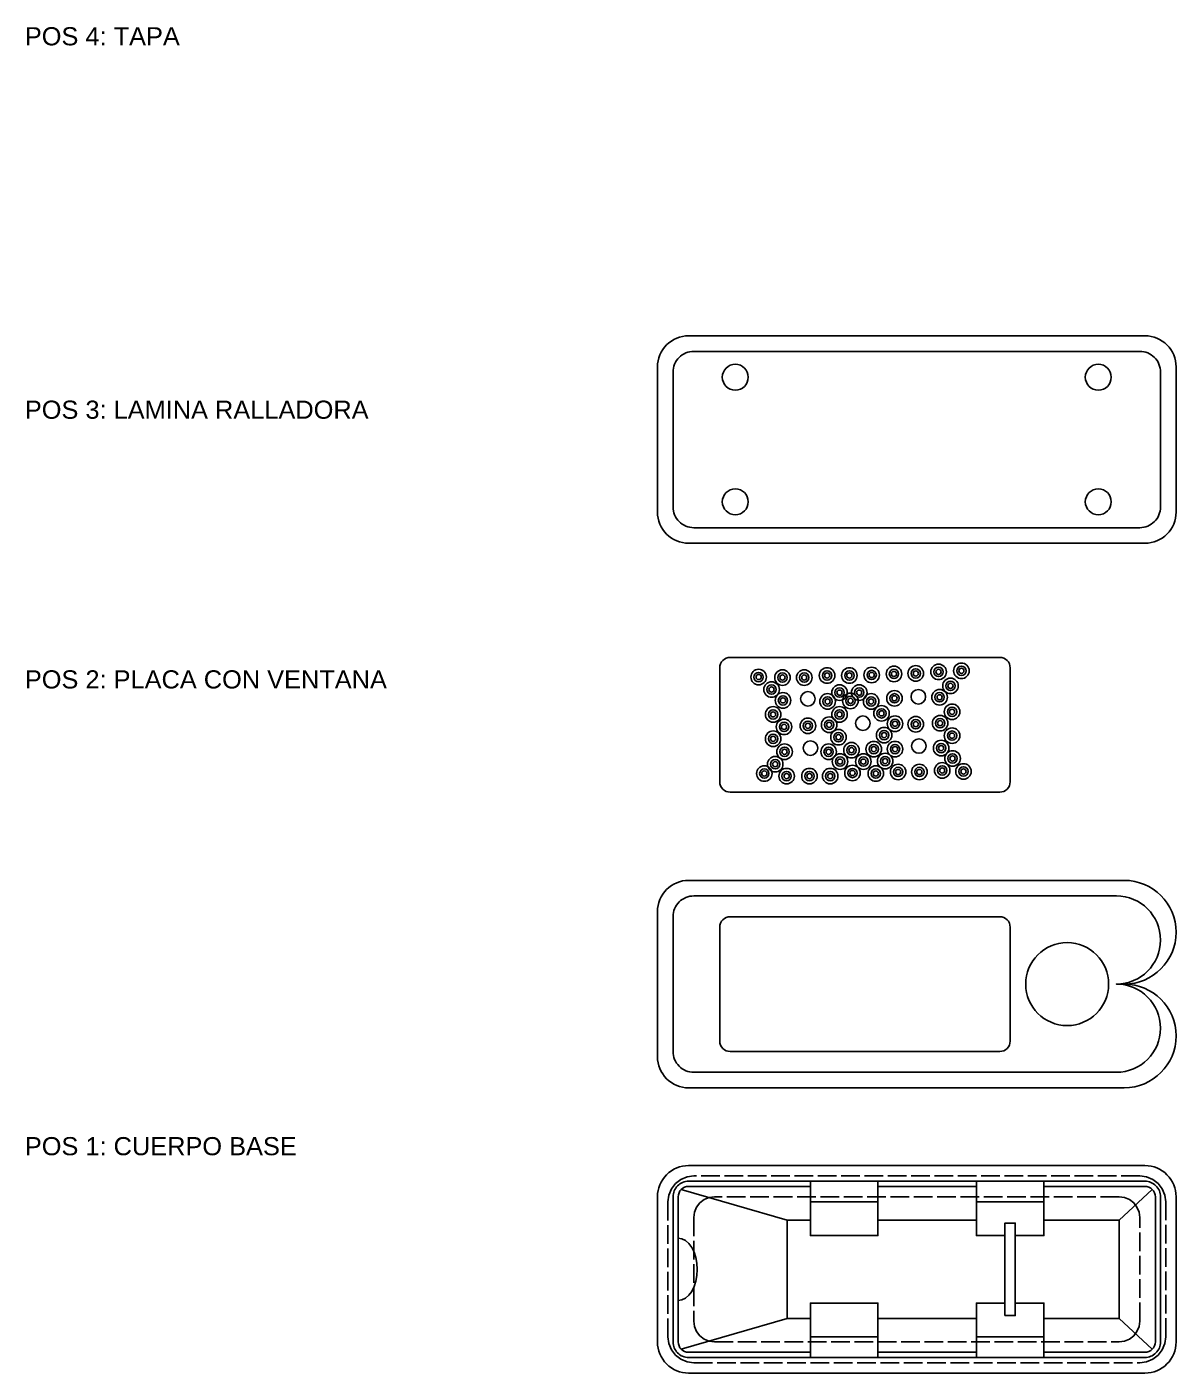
# Model space of a CAD drawing. Header units: millimetres. Extents: x -60 to 672, y -170 to 270.
# Drawn here: x 98.4 to 320, y 0 to 259.6 of the extents above; entities that cross this region are included whole.
import ezdxf

# ---------------------------------------------------------------- set-up
doc = ezdxf.new("R2010")
doc.units = ezdxf.units.MM
doc.linetypes.add('ACAD_ISO02W100', pattern=[15, 12, -3])
doc.styles.get("Standard").update_dxf_attribs({"font": 'arial.ttf'})

msp = doc.modelspace()

# ---------------------------------------------------------------- linework, layer by layer
for p, q in [((224.59, 35.41), (245, 29.5)), ((226, 36), (249.5, 36)), ((262.5, 36), (281.5, 36)), ((294.5, 36), (314, 36)), ((315.41, 35.41), (309, 29.5)), ((249.5, 33), (262.5, 33)), ((281.5, 33), (294.5, 33)), ((224.59, 4.59), (245, 10.5)), ((315.41, 4.59), (309, 10.5)), ((249.5, 7), (262.5, 7)), ((281.5, 7), (294.5, 7)), ((226, 4), (249.5, 4)), ((262.5, 4), (281.5, 4)), ((294.5, 4), (314, 4))]:
    msp.add_line(p, q)
for points in [[(226, 160), (314, 160, 0.414214), (320, 166), (320, 194, 0.414214), (314, 200), (226, 200, 0.414214), (220, 194), (220, 166, 0.414214)], [(227, 163), (313, 163, 0.414214), (317, 167), (317, 193, 0.414214), (313, 197), (227, 197, 0.414214), (223, 193), (223, 167, 0.414214)], [(234, 112), (286, 112, 0.414214), (288, 114), (288, 136, 0.414214), (286, 138), (234, 138, 0.414214), (232, 136), (232, 114, 0.414214)], [(226, 55), (310, 55, 1), (310, 75, 1), (310, 95), (226, 95, 0.414214), (220, 89), (220, 61, 0.414214)], [(227, 58), (308.5, 58, 1), (308.5, 75, 1), (308.5, 92), (227, 92, 0.414214), (223, 88), (223, 62, 0.414214)], [(234, 62), (286, 62, 0.414214), (288, 64), (288, 86, 0.414214), (286, 88), (234, 88, 0.414214), (232, 86), (232, 64, 0.414214)], [(226, 0), (314, 0, 0.414214), (320, 6), (320, 34, 0.414214), (314, 40), (226, 40, 0.414214), (220, 34), (220, 6, 0.414214)], [(226, 3), (314, 3, 0.414214), (317, 6), (317, 34, 0.414214), (314, 37), (226, 37, 0.414214), (223, 34), (223, 6, 0.414214)]]:
    msp.add_lwpolyline(points, format="xyb", close=True)
at = {"linetype": 'ACAD_ISO02W100', "ltscale": 0.3}
for points in [[(313, 2), (314.29, 2.17), (315.5, 2.67), (316.54, 3.46), (317.33, 4.5), (317.83, 5.71), (318, 7), (318, 33), (317.83, 34.29), (317.33, 35.5), (316.54, 36.54), (315.5, 37.33), (314.29, 37.83), (313, 38), (227, 38), (225.71, 37.83), (224.5, 37.33), (223.46, 36.54), (222.67, 35.5), (222.17, 34.29), (222, 33), (222, 7), (222.17, 5.71), (222.67, 4.5), (223.46, 3.46), (224.5, 2.67), (225.71, 2.17), (227, 2)], [(309, 6), (310.04, 6.14), (311, 6.54), (311.83, 7.17), (312.46, 8), (312.86, 8.96), (313, 10), (313, 30), (312.86, 31.04), (312.46, 32), (311.83, 32.83), (311, 33.46), (310.04, 33.86), (309, 34), (231, 34), (229.96, 33.86), (229, 33.46), (228.17, 32.83), (227.54, 32), (227.14, 31.04), (227, 30), (227, 10), (227.14, 8.96), (227.54, 8), (228.17, 7.17), (229, 6.54), (229.96, 6.14), (231, 6)]]:
    msp.add_lwpolyline(points, close=True, dxfattribs=at)
for points in [[(249.5, 37), (249.5, 26.5), (262.5, 26.5), (262.5, 37)], [(281.5, 37), (281.5, 26.5), (287, 26.5)], [(289, 26.5), (294.5, 26.5), (294.5, 37)], [(287, 26.5), (281.5, 26.5), (281.5, 29.5), (262.5, 29.5), (262.5, 26.5), (249.5, 26.5), (249.5, 29.5), (245, 29.5), (245, 10.5), (249.5, 10.5), (249.5, 13.5), (262.5, 13.5), (262.5, 10.5), (281.5, 10.5), (281.5, 13.5), (287, 13.5)], [(289, 13.5), (294.5, 13.5), (294.5, 10.5), (309, 10.5), (309, 29.5), (294.5, 29.5), (294.5, 26.5), (289, 26.5)], [(249.5, 3), (249.5, 13.5), (262.5, 13.5), (262.5, 3)], [(281.5, 3), (281.5, 13.5), (287, 13.5)], [(289, 13.5), (294.5, 13.5), (294.5, 3)]]:
    msp.add_lwpolyline(points)
for points in [[(226, 36, 0.414214), (224, 34), (224, 6, 0.414214), (226, 4)], [(314, 4, 0.414214), (316, 6), (316, 34, 0.414214), (314, 36)]]:
    msp.add_lwpolyline(points, format="xyb")
for points in [[(287, 11.09), (289, 11.09), (289, 28.91), (287, 28.91)], [(224, 26), (224.72, 25.88), (225.41, 25.54), (226.05, 24.99), (226.6, 24.24), (227.06, 23.33), (227.4, 22.3), (227.61, 21.17), (227.68, 20), (227.61, 18.83), (227.4, 17.7), (227.06, 16.67), (226.6, 15.76), (226.05, 15.01), (225.41, 14.46), (224.72, 14.12), (224, 14)]]:
    msp.add_lwpolyline(points, close=True)
for centre, radius in [((235, 192), 2.5), ((305, 192), 2.5), ((235, 168), 2.5), ((305, 168), 2.5), ((239.5, 134.2), 1.5), ((239.5, 134.2), 0.9), ((244.1, 134.1), 1.5), ((244.1, 134.1), 0.9), ((248.3, 134.1), 1.5), ((248.3, 134.1), 0.9), ((252.7, 134.5), 1.5), ((252.7, 134.5), 0.9), ((252.7, 134.5), 0.5), ((257, 134.5), 1.5), ((257, 134.5), 0.9), ((257, 134.5), 0.5), ((261.3, 134.6), 1.5), ((261.3, 134.6), 0.9), ((261.3, 134.6), 0.5), ((265.6, 134.8), 1.5), ((265.6, 134.8), 0.9), ((265.6, 134.8), 0.5), ((269.8, 134.9), 1.5), ((269.8, 134.9), 0.9), ((269.8, 134.9), 0.5), ((274.2, 135.2), 1.5), ((274.2, 135.2), 0.9), ((274.2, 135.2), 0.5), ((278.6, 135.4), 1.5), ((278.6, 135.4), 0.9), ((278.6, 135.4), 0.5), ((239.5, 134.2), 0.5), ((242, 131.8), 1.5), ((242, 131.8), 0.9), ((244.1, 134.1), 0.5), ((248.3, 134.1), 0.5), ((255.1, 131.2), 1.5), ((258.9, 131.2), 1.5), ((276.5, 132.5), 1.5), ((276.5, 132.5), 0.9), ((276.5, 132.5), 0.5), ((242, 131.8), 0.5), ((244.2, 129.7), 1.5), ((244.2, 129.7), 0.9), ((244.2, 129.7), 0.5), ((249, 130), 1.4), ((252.8, 129.5), 1.5), ((252.8, 129.5), 0.9), ((252.8, 129.5), 0.5), ((255.1, 131.2), 0.9), ((255.1, 131.2), 0.5), ((257.2, 129.6), 1.5), ((257.2, 129.6), 0.9), ((257.2, 129.6), 0.5), ((258.9, 131.2), 0.9), ((258.9, 131.2), 0.5), ((261.2, 129.5), 1.5), ((261.2, 129.5), 0.9), ((261.2, 129.5), 0.5), ((265.7, 130.1), 1.5), ((265.7, 130.1), 0.9), ((265.7, 130.1), 0.5), ((270.3, 130.4), 1.4), ((274.4, 130.3), 1.5), ((274.4, 130.3), 0.9), ((274.4, 130.3), 0.5), ((242.3, 127), 1.5), ((242.3, 127), 0.9), ((242.3, 127), 0.5), ((255.1, 127), 1.5), ((255.1, 127), 0.9), ((255.1, 127), 0.5), ((263.2, 127.2), 1.5), ((263.2, 127.2), 0.9), ((263.2, 127.2), 0.5), ((276.8, 127.5), 1.5), ((276.8, 127.5), 0.9), ((276.8, 127.5), 0.5), ((244.4, 124.6), 1.5), ((244.4, 124.6), 0.9), ((244.4, 124.6), 0.5), ((249, 124.8), 1.5), ((249, 124.8), 0.9), ((249, 124.8), 0.5), ((253.1, 125), 1.5), ((253.1, 125), 0.9), ((253.1, 125), 0.5), ((259.6, 125.3), 1.4), ((265.8, 125.2), 1.5), ((265.8, 125.2), 0.9), ((265.8, 125.2), 0.5), ((269.8, 125.1), 1.5), ((269.8, 125.1), 0.9), ((269.8, 125.1), 0.5), ((274.5, 125.3), 1.5), ((274.5, 125.3), 0.9), ((274.5, 125.3), 0.5), ((242.3, 122.3), 1.5), ((242.3, 122.3), 0.9), ((242.3, 122.3), 0.5), ((254.9, 122.6), 1.5), ((254.9, 122.6), 0.9), ((254.9, 122.6), 0.5), ((263.7, 123), 1.5), ((263.7, 123), 0.9), ((263.7, 123), 0.5), ((270.4, 120.9), 1.4), ((274.7, 120.5), 1.5), ((276.8, 122.9), 1.5), ((276.8, 122.9), 0.9), ((276.8, 122.9), 0.5), ((244.5, 119.8), 1.5), ((244.5, 119.8), 0.9), ((244.5, 119.8), 0.5), ((249.5, 120.5), 1.4), ((253, 119.8), 1.5), ((253, 119.8), 0.9), ((253, 119.8), 0.5), ((255.2, 117.9), 1.5), ((257.4, 120.1), 1.5), ((257.4, 120.1), 0.9), ((257.4, 120.1), 0.5), ((259.7, 117.9), 1.5), ((261.7, 120.3), 1.5), ((261.7, 120.3), 0.9), ((261.7, 120.3), 0.5), ((263.9, 118), 1.5), ((265.8, 120.3), 1.5), ((265.8, 120.3), 0.9), ((265.8, 120.3), 0.5), ((274.7, 120.5), 0.9), ((274.7, 120.5), 0.5), ((276.9, 118.5), 1.5), ((276.9, 118.5), 0.9), ((240.6, 115.6), 1.5), ((242.7, 117.4), 1.5), ((242.7, 117.4), 0.9), ((242.7, 117.4), 0.5), ((255.2, 117.9), 0.9), ((255.2, 117.9), 0.5), ((257.6, 115.7), 1.5), ((259.7, 117.9), 0.9), ((259.7, 117.9), 0.5), ((262.1, 115.6), 1.5), ((263.9, 118), 0.9), ((263.9, 118), 0.5), ((266.4, 115.9), 1.5), ((266.4, 115.9), 0.9), ((270.5, 115.9), 1.5), ((270.5, 115.9), 0.9), ((274.9, 116.2), 1.5), ((274.9, 116.2), 0.9), ((276.9, 118.5), 0.5), ((279, 116), 1.5), ((279, 116), 0.9), ((240.6, 115.6), 0.9), ((240.6, 115.6), 0.5), ((244.9, 115.1), 1.5), ((244.9, 115.1), 0.9), ((244.9, 115.1), 0.5), ((249.3, 115.1), 1.5), ((249.3, 115.1), 0.9), ((249.3, 115.1), 0.5), ((253.3, 115.1), 1.5), ((253.3, 115.1), 0.9), ((253.3, 115.1), 0.5), ((257.6, 115.7), 0.9), ((257.6, 115.7), 0.5), ((262.1, 115.6), 0.9), ((262.1, 115.6), 0.5), ((266.4, 115.9), 0.5), ((270.5, 115.9), 0.5), ((274.9, 116.2), 0.5), ((279, 116), 0.5), ((299, 75), 8)]:
    msp.add_circle(centre, radius)

# ---------------------------------------------------------------- texts
for s, p in [('POS 4: TAPA', (98, 256)), ('POS 3: LAMINA RALLADORA', (98, 184)), ('POS 2: PLACA CON VENTANA', (98, 132)), ('POS 1: CUERPO BASE', (98, 42))]:
    msp.add_text(s, height=3.5).set_placement(p)

doc.saveas('drawing.dxf')
